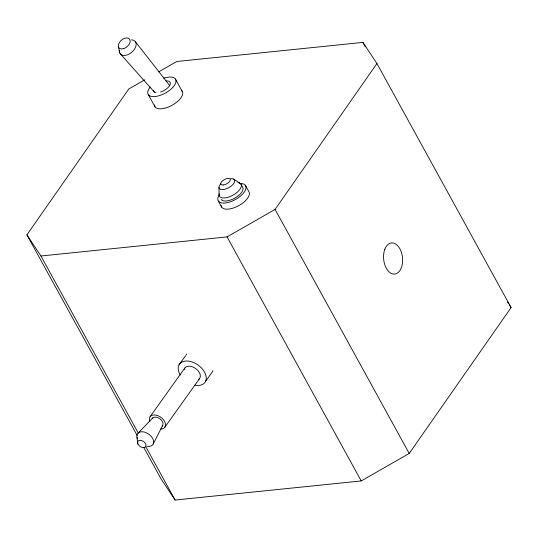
<?xml version="1.0" encoding="UTF-8"?>
<svg xmlns="http://www.w3.org/2000/svg" width="538" height="538" viewBox="0 0 538 538"><rect width="100%" height="100%" fill="white"/><g stroke="black" fill="none" stroke-linecap="round" stroke-linejoin="round"><path stroke-width="0.81" d="M153.202 444.052L162.732 425.323M137.217 435.545L26.9 234.877L128.777 88.992L144.776 79.826M26.9 234.877L40.942 256.007L227.063 236.908L275.066 209.41L376.943 63.531L362.901 42.401L176.773 61.493L158.596 71.91M143.686 447.3L161.057 478.907L175.099 500.037L361.227 480.945L409.223 453.447L511.1 307.568L376.943 63.531M178.999 364.952L185.489 355.847M150.021 416.815L184.81 368.046M164.857 427.206L199.652 378.436M205.469 381.529L212.423 371.771A15.656 10.074 35.5 0 0 212.913 370.527M138.313 432.875L152.805 417.871M233.633 179.08L239.78 183.081M153.377 90.391A9.395 4.291 -28.8 0 0 153.72 91.48L154.614 92.247A9.395 4.291 -28.8 0 0 156 92.65M120.088 53.565L154.332 92.025M135.435 41.735L169.779 85.663M507.475 302.114L508.383 303.472M509.291 304.838L511.1 307.568M362.901 42.401L365.322 46.806M275.066 209.41L409.223 453.447M245.489 185.509L248.845 191.609A15.656 7.155 -28.8 0 1 237.433 206.33A15.656 7.155 -28.8 0 1 221.125 205.355M240.957 184.097L242.638 187.143A12.361 5.649 -28.8 0 1 235.052 198.004A12.361 5.649 -28.8 0 1 221.192 199.43M175.442 79.039L182.147 91.238M218.341 201.064L221.69 207.164M227.063 236.908L361.227 480.945M148.286 94.594L154.998 106.793M40.942 256.007L138.327 433.151M146.006 447.118L175.099 500.037M118.38 46.564L119.456 52.052M136.995 437.475L137.647 443.151M218.986 187.466L219.074 194.944M181.252 90.317A15.656 7.155 -28.8 0 1 171.952 105.327A15.656 7.155 -28.8 0 1 154.433 104.984M163.76 78.192A15.656 7.155 -28.8 0 1 175.415 83.545A15.656 7.155 -28.8 0 1 155.731 96.457A15.656 7.155 -28.8 0 1 150.23 87.069M131.42 39.866A9.697 6.106 -39.8 0 1 135.71 46.819A9.697 6.106 -39.8 0 1 125.946 55.246A9.697 6.106 -39.8 0 1 119.389 50.242M230.674 178.703A8.742 3.995 -28.8 0 1 233.579 183.74A8.742 3.995 -28.8 0 1 222.315 189.611A8.742 3.995 -28.8 0 1 220.721 183.888M237.951 182.557A12.361 5.649 -28.8 0 1 233.835 194.682A12.361 5.649 -28.8 0 1 219.195 193.808M239.497 183.498A15.656 7.155 -28.8 0 1 244.171 192.227A15.656 7.155 -28.8 0 1 225.395 202.981A15.656 7.155 -28.8 0 1 219.094 195.193M165.939 80.976A9.395 4.291 -28.8 0 1 166.276 89.073L164.245 90.397A9.395 4.291 -28.8 0 1 160.58 92.038M184.211 369.465A9.059 5.831 35.5 0 1 190.317 366.25A9.059 5.831 35.5 0 1 198.784 371.664L199.8 373.506A9.059 5.831 35.5 0 1 198.549 379.505M180.297 375.026A15.656 10.074 35.5 0 1 186.377 360.998A15.656 10.074 35.5 0 1 205.59 374.435A15.656 10.074 35.5 0 1 194.83 385.188M160.364 429.089A9.059 5.831 35.5 0 0 165.011 422.276L163.996 420.434A9.059 5.831 35.5 0 0 153.552 414.953A9.059 5.831 35.5 0 0 149.867 421.745M152.146 418.692A6.261 4.028 35.5 0 1 159.968 418.867A6.261 4.028 35.5 0 1 162.072 426.143M185.953 355.194A15.656 10.074 35.5 0 1 186.673 354.091M137.392 438.746A9.395 6.046 35.5 0 1 142.752 431.772A9.395 6.046 35.5 0 1 153.424 440.259A9.395 6.046 35.5 0 1 146.82 446.251M123.653 48.642A6.859 4.317 -39.8 0 0 129.678 39.267A6.859 4.317 -39.8 0 0 119.429 42.441A6.859 4.317 -39.8 0 0 123.653 48.642M223.23 185.005A5.333 2.434 -28.8 0 0 230.358 179.665A5.333 2.434 -28.8 0 0 223.041 180.412A5.333 2.434 -28.8 0 0 223.23 185.005M384.845 249.222A15.656 9.462 84.1 0 0 393.022 273.997A15.656 9.462 84.1 0 0 401.382 252.255A15.656 9.462 84.1 0 0 384.845 249.222M137.99 444.106A4.694 3.026 35.5 0 0 145.26 447.058A4.694 3.026 35.5 0 0 142.099 440.696A4.694 3.026 35.5 0 0 137.99 444.106"/></g></svg>
